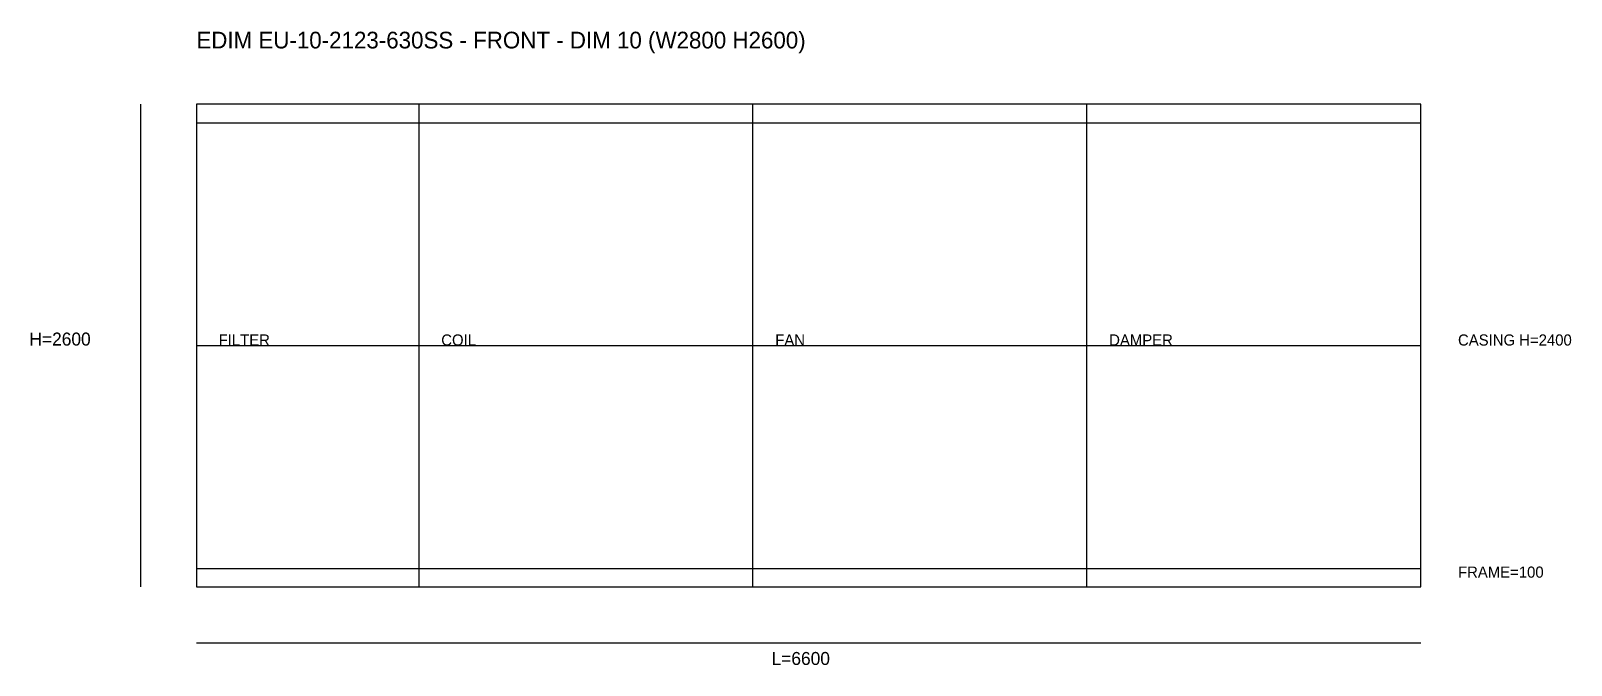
# Model space of a CAD drawing. Header units: millimetres. Extents: x -892 to 7410, y -421 to 2995.
import ezdxf

# ---------------------------------------------------------------- set-up
doc = ezdxf.new("R2010")
doc.units = ezdxf.units.MM
for name, color, linetype in [('DIM', 1, 'CONTINUOUS'), ('OUTLINE', 7, 'CONTINUOUS'), ('SECTION', 3, 'CONTINUOUS'), ('TEXT', 5, 'CONTINUOUS')]:
    doc.layers.add(name, color=color, linetype=linetype)

msp = doc.modelspace()

# ---------------------------------------------------------------- linework, layer by layer
at = {"layer": 'DIM'}
for p, q in [((-300, 0), (-300, 2600)), ((0, 1300), (6600, 1300)), ((0, -300), (6600, -300))]:
    msp.add_line(p, q, dxfattribs=at)
at = {"layer": 'OUTLINE'}
for p, q in [((6600, 2600), (0, 2600)), ((0, 2600), (0, 0)), ((6600, 0), (6600, 2600)), ((0, 2500), (6600, 2500)), ((0, 100), (6600, 100)), ((0, 0), (6600, 0))]:
    msp.add_line(p, q, dxfattribs=at)
at = {"layer": 'SECTION'}
for p, q in [((1200, 0), (1200, 2600)), ((3000, 0), (3000, 2600)), ((4800, 0), (4800, 2600))]:
    msp.add_line(p, q, dxfattribs=at)

# ---------------------------------------------------------------- texts
at = {"layer": 'DIM'}
for s, p in [('CASING H=2400', (6800, 1300)), ('FRAME=100', (6800, 50))]:
    msp.add_text(s, height=60, dxfattribs=at).set_placement(p)
at = {"layer": 'TEXT'}
for s, height, p in [('EDIM EU-10-2123-630SS - FRONT - DIM 10 (W2800 H2600)', 90, (0, 2900)), ('H=2600', 70, (-900, 1300)), ('FILTER', 60, (120, 1300)), ('COIL', 60, (1320, 1300)), ('FAN', 60, (3120, 1300)), ('DAMPER', 60, (4920, 1300)), ('L=6600', 70, (3100, -420))]:
    msp.add_text(s, height=height, dxfattribs=at).set_placement(p)

doc.saveas('drawing.dxf')
